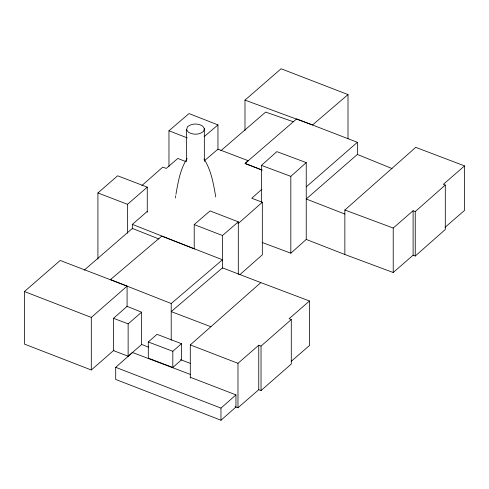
<?xml version="1.0" encoding="UTF-8"?>
<svg xmlns="http://www.w3.org/2000/svg" width="489" height="489" viewBox="0 0 489 489"><rect width="100%" height="100%" fill="white"/><g stroke="black" fill="none" stroke-linecap="round" stroke-linejoin="round"><path stroke-width="0.73" d="M175.398 197.996L175.734 195.765M175.961 194.28C178.118 182.018 180.233 169.102 187.153 158.503M204.335 128.644L203.668 131.174C199.604 135.086 192.99 134.964 188.332 132.183L186.615 129.616L187.421 126.883C191.615 123.21 198.247 123.136 202.794 126.217L204.335 128.644L204.335 161.449M261.45 201.89L261.45 165.38L276.853 151.633L306.236 162.611L306.236 239.439L290.827 253.186L262.147 242.465M261.792 189.322L251.749 198.271L262.324 202.238L262.324 254.8L239.72 274.787M290.827 253.186L290.827 176.358L306.236 162.611M141.908 185.533L162.77 167.116L166.272 168.412L177.794 158.442L185.404 161.431M238.027 223.717L262.324 202.238M190.294 378.076L190.294 344.91L260.82 282.599L309.494 300.998L309.494 345.472L291.377 361.218M464.55 165.905L443.364 184.322L445.29 185.031L415.247 211.554L413.107 210.728L413.107 255.203L393.217 272.514L344.861 254.5L344.861 210.019L415.736 147.348L464.55 165.905L464.55 210.386L445.082 227.306M190.447 374.452L132.513 352.508L115.704 367.312L115.704 379.44L220.967 420.24L220.967 408.107L235.955 394.886L190.294 377.257M220.967 420.24L235.955 407.013L235.955 394.886M413.107 255.203L415.247 256.034L445.29 229.512L445.29 185.031M113.534 318.302L127.085 306.352L141.621 312.196L141.621 344.543L128.136 356.212L113.534 350.65L113.534 318.302L128.136 323.865L141.621 312.196M148.308 341.976L157.024 334.317L181.468 343.694L181.468 359.867L172.819 367.453L148.308 358.15L148.308 341.976L172.819 351.279L181.468 343.694M235.142 406.683L237.984 407.783L258.754 389.69L261.028 390.558L261.028 346.084L291.285 319.555L289.115 318.706L309.494 300.998M261.028 390.558L291.285 364.036L291.285 319.555M91.296 369.996L91.296 317.434L127.085 286.138L60.202 260.46L24.45 291.536L24.45 344.103L91.296 369.996L114.023 350.13M97.916 259.133L97.916 192.953L117.629 175.789L147.256 187.153L147.256 212.257M127.543 233.222L127.543 204.316L147.256 187.153M132.372 228.944L132.372 224.372L147.256 211.413M306.236 186.871L357.361 142.311L296.676 118.882L245.062 163.479L262.018 170.099M237.984 407.783L237.984 363.309L258.754 345.21L261.028 346.084M244.989 130.594L244.989 100.117L281.096 68.76L348.009 94.579L348.009 138.766M393.217 272.514L393.217 228.033L413.107 210.728M84.187 270.166L132.372 228.418L158.986 239.023M220.832 150.734L265.649 112.085L293.149 121.694M194.212 248.919L194.212 224.573L210.044 210.906L238.302 221.847L238.302 274.329M222.477 268.223L222.477 235.515L238.302 221.847M348.009 94.579L312.502 124.988L244.989 100.117M168.968 166.498L168.968 130.746L189.035 113.582L217.96 124.903L217.96 149.243M204.176 136.663L217.96 124.903M204.75 160.435L217.96 149.163L248.247 160.71L245.062 163.479L262.135 170.007M171.211 303.522L222.477 259.775L161.786 236.101L110.49 279.586L171.211 303.522L171.211 340.258M344.861 210.019L393.217 228.033M261.45 165.38L290.827 176.358M210.918 326.731L171.211 311.609L222.477 267.862L260.82 282.599M180.429 359.598L190.355 363.382M97.916 192.953L127.543 204.316M190.294 344.91L237.984 363.309M194.212 224.573L222.477 235.515M24.45 291.536L91.296 317.434M115.704 367.312L220.967 408.107M344.861 214.06L306.236 198.999L357.361 154.445L392.037 168.552M306.236 239.439L344.861 254.5M168.968 130.746L187.287 137.916M141.553 344.397L148.613 347.184M132.372 224.372L194.212 248.834M204.017 159.011C211.279 170.282 213.528 183.956 215.747 196.963M415.247 211.554L415.247 256.034M357.361 142.311L357.361 154.5M258.754 345.21L258.754 389.69M186.615 129.616L186.615 161.657M172.819 351.279L172.819 367.453M128.136 323.865L128.136 356.212M127.085 286.138L127.085 306.707"/></g></svg>
